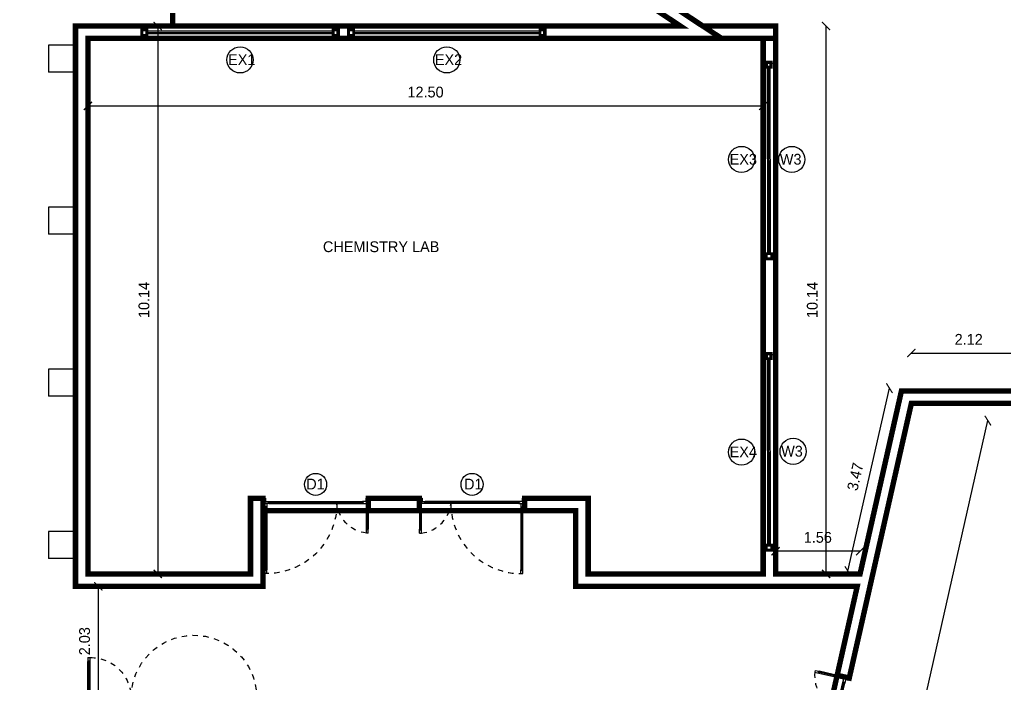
# Model space of a CAD drawing. Header units: metres. Extents: x 6101839 to 6102590, y -6659932 to -6659648.
# Drawn here: x 6102262.54 to 6102280.77, y -6659691 to -6659678.72 of the extents above; entities that cross this region are included whole.
import ezdxf

# ---------------------------------------------------------------- set-up
doc = ezdxf.new("R2010")
doc.units = ezdxf.units.M
doc.header["$LTSCALE"] = 500
doc.header["$MEASUREMENT"] = 0
doc.linetypes.add('HIDDEN', pattern=[0.375, 0.25, -0.125])
doc.layers.get('0').update_dxf_attribs({"linetype": 'CONTINUOUS'})
doc.layers.get('Defpoints').update_dxf_attribs({"linetype": 'CONTINUOUS'})
for name, color, linetype in [('BLK_1_FLR_1_BLT_UP_AREA', 26, 'CONTINUOUS'), ('BLK_1_FLR_1_CARPET_AREA', 25, 'CONTINUOUS'), ('BLK_1_LVL_1_BLDG_FOOT_PRINT', 1, 'CONTINUOUS'), ('DOORTEXT', 13, 'CONTINUOUS'), ('ED', 30, 'CONTINUOUS'), ('FURN1', 252, 'CONTINUOUS'), ('FURNITURE', 252, 'CONTINUOUS'), ('FURNITURES', 252, 'CONTINUOUS'), ('norms', 4, 'CONTINUOUS'), ('railing', 14, 'CONTINUOUS'), ('TEXT', 4, 'CONTINUOUS'), ('W-SCH', 205, 'CONTINUOUS'), ('wall', 125, 'CONTINUOUS'), ('wall1', 125, 'CONTINUOUS'), ('WINDOWS', 252, 'CONTINUOUS')]:
    doc.layers.add(name, color=color, linetype=linetype)
doc.styles.add('RM', font='GOTHIC.TTF')
doc.styles.add('S2', font='GOTHIC.TTF')
doc.styles.add('USA TEXT', font='GOTHIC.TTF')
doc.dimstyles.new('1-100-ED', dxfattribs={"dimtxt": 0.2, "dimasz": 0.15, "dimexe": 0.18, "dimexo": 0.0625, "dimgap": 0.15, "dimtad": 1, "dimzin": 0, "dimdsep": 46, "dimtxsty": 'USA TEXT', "dimblk": 'ARCHTICK', "dimcen": 0.1, "dimse1": 1, "dimse2": 1, "dimclrd": 256, "dimclrt": 256, "dimadec": 0, "dimazin": 0, "dimtfac": 1, "dimtofl": 0, "dimtmove": 0, "dimatfit": 3, "dimldrblk": 'ARCHTICK', "dimfxl": 0.18, "dimtolj": 1, "dimtzin": 0, "dimarcsym": 0})

# ---------------------------------------------------------------- blocks, each defined once
blk = doc.blocks.new('DN')
at = {"layer": 'FURNITURES', "color": 250}
for p, q in [((-57, 128), (337, 1872)), ((-51, 127), (343, 1870)), ((-73, 132), (319, 1863)), ((-36, 123), (356, 1855))]:
    blk.add_line(p, q, dxfattribs=at)
at = {"layer": 'FURNITURES', "color": 233}
for p, q in [((319, 1863), (336, 1936)), ((334, 1860), (337, 1872)), ((343, 1870), (337, 1872)), ((340, 1858), (343, 1870)), ((369, 1916), (356, 1855)), ((334, 1860), (319, 1863)), ((356, 1855), (340, 1858)), ((-73, 132), (-89, 59)), ((-57, 128), (-73, 132)), ((-57, 128), (-60, 116)), ((-54, 115), (-60, 116)), ((-51, 127), (-54, 115)), ((-36, 123), (-51, 127)), ((-50, 63), (-36, 123))]:
    blk.add_line(p, q, dxfattribs=at)
at = {"layer": 'FURNITURES', "color": 250, "linetype": 'HIDDEN', "ltscale": 0.5}
for centre, radius, start, end in [((414, 1987), 630, 173.3491, 254.7297), ((-81, 94), 1329, 77.25, 168.8256)]:
    blk.add_arc(centre, radius, start, end, dxfattribs=at)
at = {"layer": 'wall', "color": 7}
for p, q in [((-203, 2096), (-211, 2060)), ((-211, 2060), (-139, 2044)), ((-203, 2096), (-130, 2080)), ((-146, 2068), (-147, 2061)), ((266, 1968), (-147, 2061)), ((-135, 2059), (-147, 2061)), ((267, 1974), (-146, 2068)), ((-134, 2065), (-146, 2068)), ((-135, 2059), (-139, 2044)), ((-130, 2080), (-134, 2065)), ((271, 1989), (-130, 2080)), ((-139, 2044), (263, 1953)), ((266, 1968), (263, 1953)), ((263, 1953), (336, 1936)), ((266, 1968), (278, 1965)), ((271, 1989), (267, 1974)), ((267, 1974), (280, 1971)), ((344, 1973), (271, 1989)), ((280, 1971), (278, 1965)), ((344, 1973), (336, 1936)), ((372, 1928), (336, 1936)), ((372, 1928), (369, 1916)), ((-1377, 388), (-1385, 352)), ((-1377, 388), (-1306, 371)), ((-1385, 352), (-1314, 336)), ((-1321, 359), (-1322, 353)), ((-157, 90), (-1322, 353)), ((-1311, 351), (-1322, 353)), ((-156, 96), (-1321, 359)), ((-1309, 357), (-1321, 359)), ((-1311, 351), (-1314, 336)), ((-1314, 336), (-160, 75)), ((-1306, 371), (-1309, 357)), ((-152, 110), (-1306, 371)), ((-157, 90), (-160, 75)), ((-160, 75), (-89, 59)), ((-157, 90), (-145, 87)), ((-152, 110), (-156, 96)), ((-156, 96), (-144, 93)), ((-81, 94), (-152, 110)), ((-144, 93), (-145, 87)), ((-81, 94), (-89, 59)), ((-53, 50), (-89, 59)), ((-53, 50), (-50, 63))]:
    blk.add_line(p, q, dxfattribs=at)
for points in [[(336, 1936), (344, 1973), (441, 1951), (430, 1902), (369, 1916)], [(-89, 59), (-97, 22), (0, 0), (11, 49), (-50, 63)]]:
    blk.add_lwpolyline(points, dxfattribs=at)
blk = doc.blocks.new('_ArchTick')
at = {"color": 0, "linetype": 'ByBlock', "const_width": 0.15}
blk.add_lwpolyline([(-0.5, -0.5), (0.5, 0.5)], dxfattribs=at)
blk = doc.blocks.new('*D261')
at = {"layer": 'Defpoints', "color": 0, "transparency": 16777216}
for p in [(6102263.804, -6659678.837), (6102263.804, -6659688.977), (6102265.097, -6659688.977)]:
    blk.add_point(p, dxfattribs=at)
at = {"layer": 'ED', "lineweight": -2, "transparency": 16777216}
blk.add_line((6102265.097, -6659678.837), (6102265.097, -6659688.977), dxfattribs=at)
at = {"layer": 'ED', "lineweight": -2, "transparency": 16777216, "xscale": 0.15, "yscale": 0.15, "zscale": 0.15}
for p, rotation in [((6102265.097, -6659678.837), 90), ((6102265.097, -6659688.977), 270)]:
    blk.add_blockref('_ArchTick', p, dxfattribs=dict(at, rotation=rotation))
at = {"layer": 'ED', "transparency": 16777216, "insert": (6102264.842, -6659683.907), "char_height": 0.2, "attachment_point": 5, "rotation": 90, "style": 'USA TEXT'}
blk.add_mtext('\\A1;10.14', dxfattribs=at)
blk = doc.blocks.new('*D262')
at = {"layer": 'Defpoints', "color": 0, "transparency": 16777216}
for p in [(6102263.804, -6659679.754), (6102276.304, -6659679.764), (6102276.304, -6659680.316)]:
    blk.add_point(p, dxfattribs=at)
at = {"layer": 'ED', "lineweight": -2, "transparency": 16777216}
blk.add_line((6102263.804, -6659680.316), (6102276.304, -6659680.316), dxfattribs=at)
at = {"layer": 'ED', "lineweight": -2, "transparency": 16777216, "xscale": 0.15, "yscale": 0.15, "zscale": 0.15, "rotation": 180}
blk.add_blockref('_ArchTick', (6102263.804, -6659680.316), dxfattribs=at)
at = {"layer": 'ED', "lineweight": -2, "transparency": 16777216, "xscale": 0.15, "yscale": 0.15, "zscale": 0.15}
blk.add_blockref('_ArchTick', (6102276.304, -6659680.316), dxfattribs=at)
at = {"layer": 'ED', "transparency": 16777216, "insert": (6102270.054, -6659680.061), "char_height": 0.2, "attachment_point": 5, "style": 'USA TEXT'}
blk.add_mtext('\\A1;12.50', dxfattribs=at)
blk = doc.blocks.new('*D263')
at = {"layer": 'Defpoints', "color": 0, "transparency": 16777216}
for p in [(6102279.047, -6659685.82), (6102280.464, -6659686.14), (6102275.756, -6659700.367)]:
    blk.add_point(p, dxfattribs=at)
at = {"layer": 'ED', "lineweight": -2, "transparency": 16777216}
blk.add_line((6102277.172, -6659700.687), (6102280.464, -6659686.14), dxfattribs=at)
at = {"layer": 'ED', "lineweight": -2, "transparency": 16777216, "xscale": 0.15, "yscale": 0.15, "zscale": 0.15}
for p, rotation in [((6102280.464, -6659686.14), 77.25036677011683), ((6102277.172, -6659700.687), 257.2503667701168)]:
    blk.add_blockref('_ArchTick', p, dxfattribs=dict(at, rotation=rotation))
at = {"layer": 'ED', "transparency": 16777216, "insert": (6102278.57, -6659693.358), "char_height": 0.2, "attachment_point": 5, "rotation": 77.2504, "style": 'USA TEXT'}
blk.add_mtext('\\A1;14.92', dxfattribs=at)
blk = doc.blocks.new('*D266')
at = {"layer": 'Defpoints', "color": 0, "transparency": 16777216}
for p in [(6102281.171, -6659684.89), (6102279.047, -6659685.82), (6102281.171, -6659685.82)]:
    blk.add_point(p, dxfattribs=at)
at = {"layer": 'ED', "lineweight": -2, "transparency": 16777216}
blk.add_line((6102279.047, -6659684.89), (6102281.171, -6659684.89), dxfattribs=at)
at = {"layer": 'ED', "lineweight": -2, "transparency": 16777216, "xscale": 0.15, "yscale": 0.15, "zscale": 0.15, "rotation": 180}
blk.add_blockref('_ArchTick', (6102279.047, -6659684.89), dxfattribs=at)
at = {"layer": 'ED', "lineweight": -2, "transparency": 16777216, "xscale": 0.15, "yscale": 0.15, "zscale": 0.15}
blk.add_blockref('_ArchTick', (6102281.171, -6659684.89), dxfattribs=at)
at = {"layer": 'ED', "transparency": 16777216, "insert": (6102280.109, -6659684.636), "char_height": 0.2, "attachment_point": 5, "style": 'USA TEXT'}
blk.add_mtext('\\A1;2.12', dxfattribs=at)
blk = doc.blocks.new('*D632')
at = {"layer": 'Defpoints', "color": 0, "transparency": 16777216}
for p in [(6102263.344, -6659670.999), (6102276.009, -6659677.595), (6102275.186, -6659678.837)]:
    blk.add_point(p, dxfattribs=at)
at = {"layer": 'ED', "lineweight": -2, "transparency": 16777216}
blk.add_line((6102264.167, -6659669.757), (6102276.009, -6659677.595), dxfattribs=at)
at = {"layer": 'ED', "lineweight": -2, "transparency": 16777216, "xscale": 0.15, "yscale": 0.15, "zscale": 0.15}
for p, rotation in [((6102264.167, -6659669.757), 146.4997556542735), ((6102276.009, -6659677.595), 326.4997556542735)]:
    blk.add_blockref('_ArchTick', p, dxfattribs=dict(at, rotation=rotation))
at = {"layer": 'ED', "transparency": 16777216, "insert": (6102270.228, -6659673.463), "char_height": 0.2, "attachment_point": 5, "rotation": 326.4998, "style": 'USA TEXT'}
blk.add_mtext('\\A1;14.20', dxfattribs=at)
blk = doc.blocks.new('*D633')
at = {"layer": 'Defpoints', "color": 0, "transparency": 16777216}
for p in [(6102275.186, -6659678.368), (6102275.186, -6659678.837), (6102276.534, -6659678.837)]:
    blk.add_point(p, dxfattribs=at)
at = {"layer": 'ED', "lineweight": -2, "transparency": 16777216}
blk.add_line((6102276.534, -6659678.368), (6102275.186, -6659678.368), dxfattribs=at)
at = {"layer": 'ED', "lineweight": -2, "transparency": 16777216, "xscale": 0.15, "yscale": 0.15, "zscale": 0.15, "rotation": 180}
blk.add_blockref('_ArchTick', (6102275.186, -6659678.368), dxfattribs=at)
at = {"layer": 'ED', "lineweight": -2, "transparency": 16777216, "xscale": 0.15, "yscale": 0.15, "zscale": 0.15}
blk.add_blockref('_ArchTick', (6102276.534, -6659678.368), dxfattribs=at)
at = {"layer": 'ED', "transparency": 16777216, "insert": (6102275.86, -6659678.113), "char_height": 0.2, "attachment_point": 5, "style": 'USA TEXT'}
blk.add_mtext('\\A1;1.35', dxfattribs=at)
blk = doc.blocks.new('*D1000')
at = {"layer": 'Defpoints', "color": 0, "transparency": 16777216}
for p in [(6102276.534, -6659688.557), (6102276.534, -6659688.977), (6102278.097, -6659688.977)]:
    blk.add_point(p, dxfattribs=at)
at = {"layer": 'ED', "lineweight": -2, "transparency": 16777216}
blk.add_line((6102278.097, -6659688.557), (6102276.534, -6659688.557), dxfattribs=at)
at = {"layer": 'ED', "lineweight": -2, "transparency": 16777216, "xscale": 0.15, "yscale": 0.15, "zscale": 0.15, "rotation": 180}
blk.add_blockref('_ArchTick', (6102276.534, -6659688.557), dxfattribs=at)
at = {"layer": 'ED', "lineweight": -2, "transparency": 16777216, "xscale": 0.15, "yscale": 0.15, "zscale": 0.15}
blk.add_blockref('_ArchTick', (6102278.097, -6659688.557), dxfattribs=at)
at = {"layer": 'ED', "transparency": 16777216, "insert": (6102277.316, -6659688.302), "char_height": 0.2, "attachment_point": 5, "style": 'USA TEXT'}
blk.add_mtext('\\A1;1.56', dxfattribs=at)
blk = doc.blocks.new('*D1008')
at = {"layer": 'Defpoints', "color": 0, "transparency": 16777216}
for p in [(6102263.954, -6659689.207), (6102263.998, -6659689.207), (6102263.954, -6659691.237)]:
    blk.add_point(p, dxfattribs=at)
at = {"layer": 'ED', "lineweight": -2, "transparency": 16777216}
blk.add_line((6102263.998, -6659691.237), (6102263.998, -6659689.207), dxfattribs=at)
at = {"layer": 'ED', "lineweight": -2, "transparency": 16777216, "xscale": 0.15, "yscale": 0.15, "zscale": 0.15}
for p, rotation in [((6102263.998, -6659689.207), 90), ((6102263.998, -6659691.237), 270)]:
    blk.add_blockref('_ArchTick', p, dxfattribs=dict(at, rotation=rotation))
at = {"layer": 'ED', "transparency": 16777216, "insert": (6102263.743, -6659690.222), "char_height": 0.2, "attachment_point": 5, "rotation": 90, "style": 'USA TEXT'}
blk.add_mtext('\\A1;2.03', dxfattribs=at)
blk = doc.blocks.new('A$C62665808')
at = {"layer": 'FURNITURES', "color": 233}
for p, q in [((512, 100), (437, 100)), ((450, 62), (512, 62)), ((500, 78), (500, 84)), ((512, 84), (500, 84)), ((512, 78), (500, 78)), ((512, 84), (512, 100)), ((512, 62), (512, 78)), ((2288, 84), (2288, 100)), ((2288, 100), (2363, 100)), ((2288, 84), (2300, 84)), ((2288, 62), (2288, 78)), ((2288, 78), (2300, 78)), ((2350, 62), (2288, 62)), ((2300, 78), (2300, 84))]:
    blk.add_line(p, q, dxfattribs=at)
at = {"layer": 'FURNITURES', "color": 250}
for p, q in [((512, 100), (2288, 100)), ((512, 84), (2300, 84)), ((512, 78), (2300, 78)), ((512, 62), (2288, 62))]:
    blk.add_line(p, q, dxfattribs=at)
at = {"layer": 'FURNITURES', "color": 250, "linetype": 'HIDDEN', "ltscale": 0.5}
for centre, radius, start, end in [((437, 62), 1163, 359.9985, 178.1522), ((2350, 62), 750, 89.1025, 179.9987)]:
    blk.add_arc(centre, radius, start, end, dxfattribs=at)
at = {"layer": 'wall', "color": 7}
for p, q in [((2362, 812), (2362, 737)), ((2399, 812), (2362, 812)), ((2377, 737), (2362, 737)), ((2362, 737), (2363, 175)), ((2378, 175), (2377, 750)), ((2384, 750), (2377, 750)), ((2377, 737), (2377, 750)), ((2384, 175), (2384, 750)), ((2384, 737), (2384, 750)), ((2399, 737), (2384, 737)), ((2399, 812), (2399, 737)), ((2400, 175), (2399, 737)), ((-725, 137), (-650, 137)), ((-725, 137), (-725, 100)), ((-725, 100), (-650, 100)), ((363, 122), (-662, 122)), ((-662, 122), (-662, 116)), ((-650, 122), (-662, 122)), ((363, 116), (-662, 116)), ((-650, 116), (-662, 116)), ((-650, 137), (-650, 122)), ((363, 137), (-650, 137)), ((-650, 116), (-650, 100)), ((-650, 100), (363, 100)), ((437, 137), (363, 137)), ((363, 137), (363, 122)), ((363, 122), (375, 122)), ((363, 116), (363, 100)), ((363, 116), (375, 116)), ((363, 100), (437, 100)), ((375, 122), (375, 116)), ((437, 137), (437, 100)), ((437, 62), (437, 100)), ((437, 62), (450, 62)), ((2363, 62), (2350, 62)), ((2378, 175), (2363, 175)), ((2363, 175), (2363, 100)), ((2363, 62), (2363, 100)), ((2400, 100), (2363, 100)), ((2378, 175), (2378, 162)), ((2384, 162), (2378, 162)), ((2400, 175), (2384, 175)), ((2384, 175), (2384, 162)), ((2400, 100), (2400, 175))]:
    blk.add_line(p, q, dxfattribs=at)
for points in [[(437, 100), (400, 100), (400, 0), (450, 0), (450, 62)], [(2363, 100), (2400, 100), (2400, 0), (2350, 0), (2350, 62)]]:
    blk.add_lwpolyline(points, dxfattribs=at)
blk = doc.blocks.new('*D1246')
at = {"layer": 'Defpoints', "color": 0, "transparency": 16777216}
for p in [(6102276.534, -6659678.837), (6102277.469, -6659678.837), (6102276.534, -6659688.977)]:
    blk.add_point(p, dxfattribs=at)
at = {"layer": 'ED', "lineweight": -2, "transparency": 16777216}
blk.add_line((6102277.469, -6659688.977), (6102277.469, -6659678.837), dxfattribs=at)
at = {"layer": 'ED', "lineweight": -2, "transparency": 16777216, "xscale": 0.15, "yscale": 0.15, "zscale": 0.15}
for p, rotation in [((6102277.469, -6659678.837), 90), ((6102277.469, -6659688.977), 270)]:
    blk.add_blockref('_ArchTick', p, dxfattribs=dict(at, rotation=rotation))
at = {"layer": 'ED', "transparency": 16777216, "insert": (6102277.214, -6659683.907), "char_height": 0.2, "attachment_point": 5, "rotation": 90, "style": 'USA TEXT'}
blk.add_mtext('\\A1;10.14', dxfattribs=at)
blk = doc.blocks.new('*D1247')
at = {"layer": 'Defpoints', "color": 0, "transparency": 16777216}
for p in [(6102278.641, -6659685.539), (6102278.864, -6659685.59), (6102278.097, -6659688.977)]:
    blk.add_point(p, dxfattribs=at)
at = {"layer": 'ED', "lineweight": -2, "transparency": 16777216}
blk.add_line((6102277.874, -6659688.927), (6102278.641, -6659685.539), dxfattribs=at)
at = {"layer": 'ED', "lineweight": -2, "transparency": 16777216, "xscale": 0.15, "yscale": 0.15, "zscale": 0.15}
for p, rotation in [((6102278.641, -6659685.539), 77.25036675474604), ((6102277.874, -6659688.927), 257.250366754746)]:
    blk.add_blockref('_ArchTick', p, dxfattribs=dict(at, rotation=rotation))
at = {"layer": 'ED', "transparency": 16777216, "insert": (6102278.009, -6659687.177), "char_height": 0.2, "attachment_point": 5, "rotation": 77.2504, "style": 'USA TEXT'}
blk.add_mtext('\\A1;3.47', dxfattribs=at)

msp = doc.modelspace()

# ---------------------------------------------------------------- linework, layer by layer
at = {"layer": 'BLK_1_FLR_1_BLT_UP_AREA', "color": 26, "linetype": 'Continuous', "const_width": 0.1}
msp.add_lwpolyline([(6102263.34431, -6659670.99896), (6102275.53362, -6659679.06696), (6102276.53431, -6659679.06696), (6102276.53431, -6659681.23696), (6102276.53431, -6659681.23696), (6102276.53431, -6659688.97696), (6102278.09727, -6659688.97696), (6102278.86371, -6659685.58967), (6102284.61519, -6659685.58967), (6102284.61519, -6659693.01561), (6102292.18165, -6659694.72749), (6102291.47985, -6659697.82912), (6102294.89376, -6659698.60159), (6102292.90754, -6659707.37968), (6102295.83357, -6659708.04176), (6102295.06115, -6659711.45546), (6102292.13512, -6659710.79338), (6102291.47304, -6659713.71942), (6102288.05934, -6659712.947), (6102287.40517, -6659715.83395), (6102264.55562, -6659710.66378), (6102264.77616, -6659709.68897), (6102257.87431, -6659709.68897)], dxfattribs=at)
at = {"layer": 'BLK_1_FLR_1_CARPET_AREA', "color": 15, "const_width": 0.1}
msp.add_lwpolyline([(6102265.37431, -6659676.68897), (6102265.37431, -6659678.83696), (6102263.57431, -6659678.83696), (6102263.57431, -6659679.06696), (6102263.57431, -6659679.06696), (6102263.57431, -6659681.23696), (6102263.57431, -6659681.23696), (6102263.57431, -6659689.20696), (6102267.04431, -6659689.20696), (6102267.04431, -6659687.80695), (6102272.83431, -6659687.80697), (6102272.83431, -6659689.20696), (6102278.04522, -6659689.20696), (6102274.86368, -6659703.29689), (6102289.4939, -6659706.60728), (6102291.48012, -6659697.82918), (6102294.89376, -6659698.60159), (6102292.90754, -6659707.37968)], dxfattribs=at)
for points in [[(6102263.80431, -6659688.97696), (6102266.81431, -6659688.97696), (6102266.81431, -6659687.57696), (6102267.04431, -6659687.57696), (6102267.04431, -6659687.80695), (6102268.99498, -6659687.80696), (6102268.99499, -6659687.57696), (6102269.94024, -6659687.57698), (6102269.94024, -6659687.80696), (6102271.89094, -6659687.80697), (6102271.89094, -6659687.577), (6102273.06431, -6659687.57702), (6102273.06431, -6659688.97696), (6102276.30431, -6659688.97696), (6102276.30431, -6659679.06696), (6102263.80431, -6659679.06696)], [(6102275.75586, -6659700.36696), (6102289.94488, -6659703.57493), (6102291.90592, -6659694.90116), (6102284.38519, -6659693.1994), (6102284.38519, -6659688.60985), (6102282.60087, -6659688.6101), (6102282.60087, -6659688.37985), (6102284.38519, -6659688.37985), (6102284.38519, -6659685.81967), (6102281.40084, -6659685.81967), (6102281.40024, -6659688.60985), (6102281.17084, -6659688.60985), (6102281.17084, -6659685.81967), (6102279.04748, -6659685.81967), (6102277.89753, -6659690.9037), (6102277.67352, -6659690.85312), (6102277.24311, -6659692.75562), (6102277.46707, -6659692.80629)]]:
    msp.add_lwpolyline(points, close=True, dxfattribs=at)
at = {"layer": 'BLK_1_LVL_1_BLDG_FOOT_PRINT', "ltscale": 400, "const_width": 0.1}
msp.add_lwpolyline([(6102260.25494, -6659674.67851), (6102263.34431, -6659674.67851), (6102263.34431, -6659671.00086), (6102275.18613, -6659678.83886), (6102276.53429, -6659678.83932), (6102276.53431, -6659688.97886), (6102278.09727, -6659688.97886), (6102278.86371, -6659685.59156), (6102284.61519, -6659685.59156), (6102284.61519, -6659693.0175), (6102292.18165, -6659694.72939), (6102291.47985, -6659697.83102), (6102294.89376, -6659698.60348), (6102292.90754, -6659707.38158), (6102295.83357, -6659708.04365), (6102295.06115, -6659711.45735), (6102292.13512, -6659710.79528), (6102291.47304, -6659713.72131), (6102288.05934, -6659712.94889), (6102287.40517, -6659715.83585), (6102264.55562, -6659710.66567), (6102264.77616, -6659709.69086), (6102257.87431, -6659709.69086)], dxfattribs=at)
at = {"layer": 'FURN1', "const_width": 0.1}
for points in [[(6102264.82169, -6659678.93499), (6102264.87167, -6659678.93499), (6102264.87163, -6659678.98497), (6102264.82166, -6659678.98493)], [(6102268.41922, -6659678.935), (6102268.36921, -6659678.93499), (6102268.36921, -6659678.98494), (6102268.41922, -6659678.98497)], [(6102268.64931, -6659678.93499), (6102268.69929, -6659678.93499), (6102268.69925, -6659678.98497), (6102268.64928, -6659678.98493)], [(6102272.24684, -6659678.935), (6102272.19683, -6659678.93499), (6102272.19683, -6659678.98494), (6102272.24684, -6659678.98497)], [(6102276.42967, -6659679.52681), (6102276.42971, -6659679.57679), (6102276.37973, -6659679.57683), (6102276.3797, -6659679.52685)], [(6102276.43628, -6659683.12434), (6102276.43628, -6659683.07437), (6102276.3863, -6659683.0744), (6102276.38634, -6659683.12438)], [(6102276.42967, -6659684.91934), (6102276.42971, -6659684.96932), (6102276.37973, -6659684.96935), (6102276.3797, -6659684.91938)], [(6102276.43628, -6659688.51687), (6102276.43628, -6659688.46689), (6102276.3863, -6659688.46693), (6102276.38634, -6659688.51691)]]:
    msp.add_lwpolyline(points, close=True, dxfattribs=at)
at = {"layer": 'FURNITURE', "color": 4, "linetype": 'ByBlock', "ltscale": 0.2}
for p, q in [((6102268.36923, -6659678.96655), (6102264.87164, -6659678.95998)), ((6102272.19685, -6659678.96655), (6102268.69926, -6659678.95998)), ((6102276.40472, -6659679.57681), (6102276.41129, -6659683.07439)), ((6102276.40472, -6659684.96934), (6102276.41129, -6659688.46692))]:
    msp.add_line(p, q, dxfattribs=at)
at = {"layer": 'FURNITURE', "linetype": 'ByBlock', "ltscale": 0.2}
for p, q in [((6102268.36924, -6659678.93499), (6102264.87166, -6659678.93499)), ((6102272.19686, -6659678.93499), (6102268.69928, -6659678.93499)), ((6102268.36921, -6659678.98497), (6102264.87163, -6659678.98497)), ((6102272.19683, -6659678.98497), (6102268.69925, -6659678.98497)), ((6102276.3797, -6659679.52685), (6102276.3863, -6659683.0744)), ((6102276.42967, -6659679.52681), (6102276.43628, -6659683.07437)), ((6102276.3797, -6659684.91938), (6102276.3863, -6659688.46693)), ((6102276.42967, -6659684.91934), (6102276.43628, -6659688.4669))]:
    msp.add_line(p, q, dxfattribs=at)
at = {"layer": 'norms', "const_width": 0.1}
msp.add_lwpolyline([(6102263.57431, -6659676.68897), (6102265.37431, -6659676.68897), (6102265.37431, -6659674.777), (6102268.78872, -6659677.03696), (6102265.37431, -6659677.03696), (6102265.37431, -6659678.83696), (6102274.76941, -6659678.83696), (6102263.57431, -6659671.42702)], close=True, dxfattribs=at)
at = {"layer": 'railing', "linetype": 'ByBlock'}
msp.add_line((6102265.37431, -6659677.03696), (6102265.37431, -6659678.83696), dxfattribs=at)
at = {"layer": 'W-SCH'}
for centre, radius in [((6102266.62041, -6659679.46386), 0.24242), ((6102270.44803, -6659679.46386), 0.24242), ((6102275.90465, -6659681.30652), 0.24242), ((6102276.83381, -6659681.30652), 0.24242), ((6102275.90465, -6659686.72258), 0.24242), ((6102276.85806, -6659686.70924), 0.24242), ((6102268.01965, -6659687.32014), 0.20375), ((6102270.9156, -6659687.32014), 0.20375)]:
    msp.add_circle(centre, radius, dxfattribs=at)
at = {"layer": 'wall1', "linetype": 'ByBlock'}
for p, q in [((6102272.46641, -6659677.0368), (6102275.18613, -6659678.83696)), ((6102272.34309, -6659677.231), (6102274.76941, -6659678.83696)), ((6102263.57431, -6659678.83696), (6102264.8216, -6659678.83696)), ((6102263.57431, -6659689.20696), (6102263.57431, -6659678.83696)), ((6102264.8216, -6659679.06696), (6102264.8216, -6659678.83696)), ((6102268.41922, -6659679.06696), (6102268.41922, -6659678.83696)), ((6102268.41922, -6659678.83696), (6102268.64922, -6659678.83696)), ((6102268.64922, -6659679.06696), (6102268.64922, -6659678.83696)), ((6102272.24684, -6659678.83696), (6102274.76941, -6659678.83696)), ((6102272.24684, -6659679.06696), (6102272.24684, -6659678.83696)), ((6102275.18613, -6659678.83696), (6102276.53431, -6659678.83696)), ((6102276.53431, -6659679.52681), (6102276.53431, -6659678.83696)), ((6102263.80431, -6659688.97696), (6102263.80431, -6659679.06696)), ((6102264.8216, -6659679.06696), (6102263.80431, -6659679.06696)), ((6102268.41922, -6659679.06696), (6102268.64922, -6659679.06696)), ((6102272.24684, -6659679.06696), (6102276.30431, -6659679.06696)), ((6102276.30431, -6659679.52681), (6102276.30431, -6659679.06696)), ((6102276.30431, -6659679.52681), (6102276.53431, -6659679.52681)), ((6102276.30431, -6659683.12443), (6102276.53431, -6659683.12443)), ((6102276.30431, -6659684.91934), (6102276.30431, -6659683.12443)), ((6102276.53431, -6659684.91934), (6102276.53431, -6659683.12443)), ((6102276.30431, -6659684.91934), (6102276.53431, -6659684.91934)), ((6102278.09727, -6659688.97696), (6102278.86371, -6659685.58967)), ((6102281.70688, -6659685.58967), (6102278.86371, -6659685.58967)), ((6102277.89703, -6659690.90408), (6102279.04748, -6659685.81967)), ((6102281.17084, -6659685.81967), (6102279.04748, -6659685.81967)), ((6102266.81431, -6659687.57696), (6102267.04431, -6659687.57696)), ((6102266.81431, -6659688.97696), (6102266.81431, -6659687.57696)), ((6102267.04431, -6659689.20696), (6102267.04431, -6659687.57696)), ((6102268.99498, -6659687.57696), (6102269.94024, -6659687.57698)), ((6102268.99498, -6659687.80696), (6102268.99498, -6659687.57696)), ((6102269.94024, -6659687.80693), (6102269.94024, -6659687.57692)), ((6102269.94026, -6659687.80696), (6102269.94026, -6659687.57696)), ((6102271.89094, -6659687.80697), (6102271.89093, -6659687.57696)), ((6102271.89093, -6659687.577), (6102273.06431, -6659687.57702)), ((6102273.06431, -6659688.97696), (6102273.06431, -6659687.57702)), ((6102269.94026, -6659687.80696), (6102268.99498, -6659687.80696)), ((6102271.89094, -6659687.80697), (6102272.83431, -6659687.80697)), ((6102272.83431, -6659689.20696), (6102272.83431, -6659687.80697)), ((6102276.30431, -6659688.97696), (6102276.30431, -6659688.51696)), ((6102276.30431, -6659688.51696), (6102276.53431, -6659688.51696)), ((6102276.53431, -6659688.97696), (6102276.53431, -6659688.51696)), ((6102263.80431, -6659688.97696), (6102266.81431, -6659688.97696)), ((6102273.06431, -6659688.97696), (6102276.30431, -6659688.97696)), ((6102276.53431, -6659688.97696), (6102278.09727, -6659688.97696)), ((6102263.57431, -6659689.20696), (6102267.04431, -6659689.20696)), ((6102272.83431, -6659689.20696), (6102278.04522, -6659689.20696)), ((6102277.6727, -6659690.85333), (6102278.04522, -6659689.20696)), ((6102277.67319, -6659690.85294), (6102277.89753, -6659690.9037))]:
    msp.add_line(p, q, dxfattribs=at)
at = {"layer": 'wall1', "color": 0, "linetype": 'ByBlock'}
for p, q in [((6102263.07431, -6659679.18897), (6102263.07431, -6659679.68897)), ((6102263.57431, -6659679.18897), (6102263.07431, -6659679.18897)), ((6102263.57431, -6659679.18897), (6102263.57431, -6659679.68897)), ((6102263.57431, -6659679.68897), (6102263.07431, -6659679.68897)), ((6102263.07431, -6659682.18897), (6102263.07431, -6659682.68897)), ((6102263.57431, -6659682.18897), (6102263.07431, -6659682.18897)), ((6102263.57431, -6659682.18897), (6102263.57431, -6659682.68897)), ((6102263.57431, -6659682.68897), (6102263.07431, -6659682.68897)), ((6102263.07431, -6659685.18897), (6102263.07431, -6659685.68897)), ((6102263.57431, -6659685.18897), (6102263.07431, -6659685.18897)), ((6102263.57431, -6659685.18897), (6102263.57431, -6659685.68897)), ((6102263.57431, -6659685.68897), (6102263.07431, -6659685.68897)), ((6102263.07431, -6659688.18897), (6102263.07431, -6659688.68897)), ((6102263.57431, -6659688.18897), (6102263.07431, -6659688.18897)), ((6102263.57431, -6659688.18897), (6102263.57431, -6659688.68897)), ((6102263.57431, -6659688.68897), (6102263.07431, -6659688.68897))]:
    msp.add_line(p, q, dxfattribs=at)
at = {"layer": 'WINDOWS', "linetype": 'ByBlock'}
for p, q in [((6102268.41922, -6659678.83696), (6102264.8216, -6659678.83696)), ((6102272.24684, -6659678.83696), (6102268.64922, -6659678.83696)), ((6102268.41922, -6659679.06696), (6102264.8216, -6659679.06696)), ((6102272.24684, -6659679.06696), (6102268.64922, -6659679.06696)), ((6102276.30431, -6659679.52681), (6102276.30431, -6659683.12443)), ((6102276.53431, -6659679.52681), (6102276.53431, -6659683.12443)), ((6102276.30431, -6659684.91934), (6102276.30431, -6659688.51696)), ((6102276.53431, -6659684.91934), (6102276.53431, -6659688.51696))]:
    msp.add_line(p, q, dxfattribs=at)

# ---------------------------------------------------------------- block references
at = {"layer": 'ED'}
for p, xscale, yscale, zscale, rotation in [((6102267.04431, -6659687.57696), -0.0009753374322514, 0.0009753374317661, 0.0009753374319669, 257.2513232250893), ((6102271.89093, -6659687.57696), 0.0009753374324569, 0.0009753374324569, 0.0009753374324569, 102.7486768282721), ((6102277.46707, -6659692.80629), 0.0009753374327041, 0.0009753374327041, 0.0009753374327041, 0.0002115641327913)]:
    msp.add_blockref('DN', p, dxfattribs=dict(at, xscale=xscale, yscale=yscale, zscale=zscale, rotation=rotation))
at = {"layer": 'wall1', "xscale": -0.001, "yscale": 0.001, "zscale": 0.001, "rotation": 359.9986100026908}
msp.add_blockref('A$C62665808', (6102266.20431, -6659691.33689), dxfattribs=at)

# ---------------------------------------------------------------- texts
at = {"layer": 'DOORTEXT', "color": 3, "style": 'RM'}
for s, p in [('EX1', (6102266.39921, -6659679.56026)), ('EX2', (6102270.22683, -6659679.56026)), ('EX3', (6102275.68345, -6659681.40291)), ('W3', (6102276.61262, -6659681.40291)), ('W3', (6102276.63686, -6659686.80563)), ('EX4', (6102275.68345, -6659686.81897)), ('D1', (6102267.84533, -6659687.41404)), ('D1', (6102270.76754, -6659687.41404))]:
    msp.add_text(s, height=0.2, dxfattribs=at).set_placement(p)
at = {"layer": 'TEXT', "color": 7, "style": 'S2'}
msp.add_text('CHEMISTRY LAB', height=0.2, dxfattribs=at).set_placement((6102268.15423, -6659683.02169))

# ---------------------------------------------------------------- dimensions: what is measured, and where the dimension line sits
at = {"layer": 'ED'}
for p1, p2, distance, picture, middle in [((6102263.34429, -6659670.99943), (6102275.18611, -6659678.83743), 1.49027, '*D632', (6102270.2285, -6659673.46305)), ((6102276.53429, -6659678.83743), (6102275.18611, -6659678.83743), -0.46899, '*D633', (6102275.8602, -6659678.11341)), ((6102279.04748, -6659685.81967), (6102281.17084, -6659685.81967), 0.92957, '*D266', (6102280.10916, -6659684.63568)), ((6102278.09727, -6659688.97696), (6102278.86371, -6659685.58967), 0.22865, '*D1247', (6102278.00873, -6659687.17657)), ((6102275.75586, -6659700.36696), (6102279.04748, -6659685.81967), -1.45243, '*D263', (6102278.56955, -6659693.35757)), ((6102278.09727, -6659688.97696), (6102276.53431, -6659688.97696), -0.42002, '*D1000', (6102277.31579, -6659688.30191))]:
    dim = msp.add_aligned_dim(p1=p1, p2=p2, distance=distance, dimstyle='1-100-ED', dxfattribs=at)
    dim.commit()
    dim.dimension.update_dxf_attribs({"geometry": picture, "text_midpoint": middle})
for base, p1, p2, picture, middle in [((6102265.0967, -6659688.97696), (6102263.80431, -6659678.83696), (6102263.80431, -6659688.97696), '*D261', (6102264.84167, -6659683.90696)), ((6102277.46908, -6659678.83743), (6102276.53431, -6659688.97696), (6102276.53429, -6659678.83743), '*D1246', (6102277.21405, -6659683.9072)), ((6102263.9977, -6659689.20696), (6102263.95423, -6659691.23696), (6102263.95423, -6659689.20696), '*D1008', (6102263.74267, -6659690.22196))]:
    dim = msp.add_linear_dim(base=base, p1=p1, p2=p2, angle=90, dimstyle='1-100-ED', dxfattribs=at)
    dim.commit()
    dim.dimension.update_dxf_attribs({"geometry": picture, "text_midpoint": middle})
dim = msp.add_linear_dim(base=(6102276.30431, -6659680.31597), p1=(6102263.80431, -6659679.75397), p2=(6102276.30431, -6659679.76397), dimstyle='1-100-ED', dxfattribs=at)
dim.commit()
dim.dimension.update_dxf_attribs({"geometry": '*D262', "text_midpoint": (6102270.05431, -6659680.06094)})

doc.saveas('drawing.dxf')
